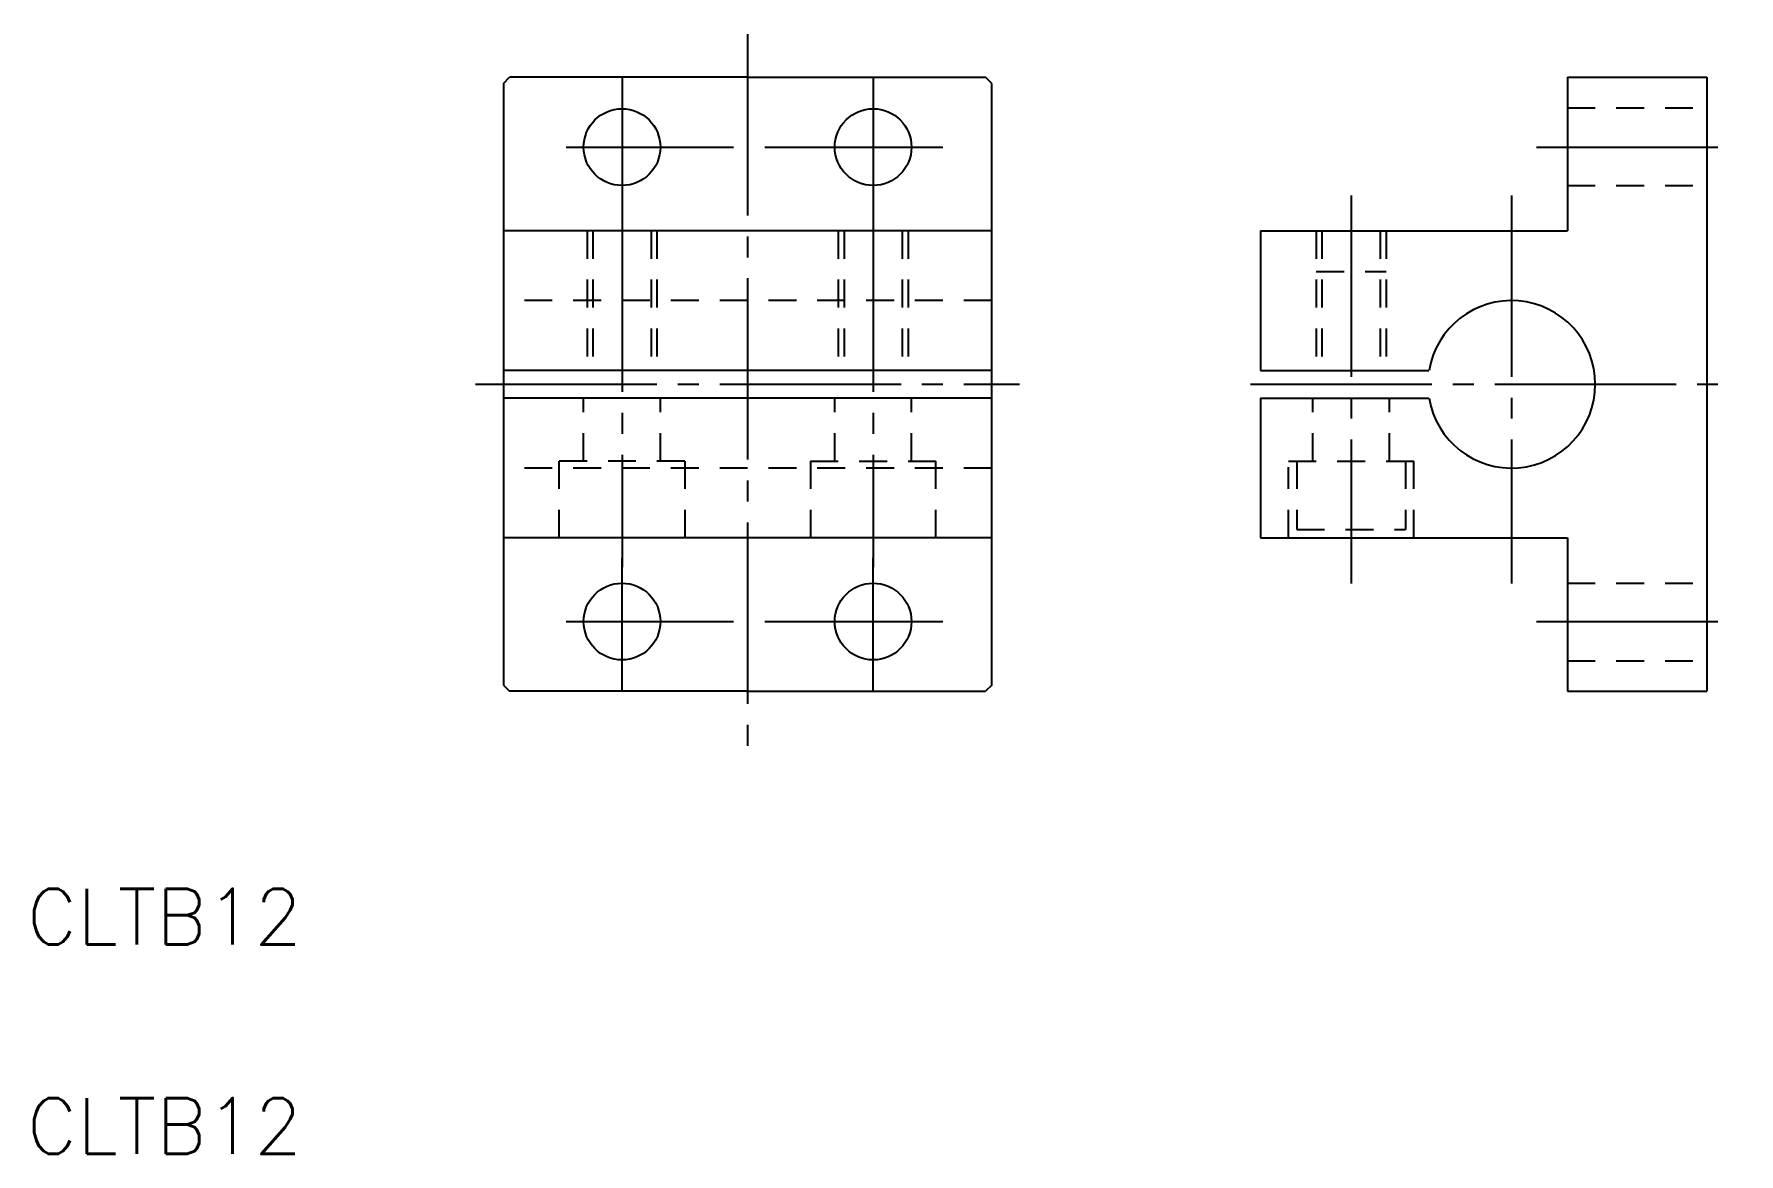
# Model space of a CAD drawing. Extents: x 2554 to 2676, y 172 to 252.
import ezdxf

# ---------------------------------------------------------------- set-up
doc = ezdxf.new("R2010")
doc.units = 0
doc.linetypes.add('CENTER', pattern=[17.5, 13, -1.5, 1.5, -1.5])
doc.linetypes.add('DASHED', pattern=[3.5, 2, -1.5])
doc.layers.get('0').update_dxf_attribs({"linetype": 'CONTINUOUS'})
doc.layers.add('CENTER', color=1, linetype='CENTER')
doc.styles.get("Standard").update_dxf_attribs({"font": 'txt.shx'})

msp = doc.modelspace()

# ---------------------------------------------------------------- linework, layer by layer
at = {"color": 7, "linetype": 'CONTINUOUS'}
for p, q in [((2587.51, 248.75), (2587.95, 249.19)), ((2587.51, 248.75), (2587.51, 205.64)), ((2605.01, 249.19), (2587.95, 249.19)), ((2605.01, 249.19), (2622.07, 249.19)), ((2622.51, 248.75), (2622.07, 249.19)), ((2622.51, 205.64), (2622.51, 248.75)), ((2663.77, 249.19), (2673.77, 249.19)), ((2663.77, 249.19), (2663.77, 238.19)), ((2673.77, 249.19), (2673.77, 205.19)), ((2622.51, 238.19), (2587.51, 238.19)), ((2641.77, 238.19), (2641.77, 228.19)), ((2641.77, 238.19), (2663.77, 238.19)), ((2622.51, 228.19), (2587.51, 228.19)), ((2641.77, 228.19), (2653.85, 228.19)), ((2622.51, 226.19), (2587.51, 226.19)), ((2641.77, 226.19), (2653.85, 226.19)), ((2641.77, 226.19), (2641.77, 216.19)), ((2622.51, 216.19), (2587.51, 216.19)), ((2641.77, 216.19), (2663.77, 216.19)), ((2663.77, 216.19), (2663.77, 205.19)), ((2587.51, 205.64), (2587.95, 205.19)), ((2622.51, 205.64), (2622.07, 205.19)), ((2605.08, 205.19), (2587.95, 205.19)), ((2604.94, 205.19), (2622.07, 205.19)), ((2663.77, 205.19), (2673.77, 205.19))]:
    msp.add_line(p, q, dxfattribs=at)
at = {"color": 3, "linetype": 'DASHED'}
for p, q in [((2663.77, 247.01), (2673.77, 247.01)), ((2663.77, 241.44), (2673.77, 241.44)), ((2593.51, 238.19), (2593.51, 228.19)), ((2593.93, 238.19), (2593.93, 228.19)), ((2598.09, 238.19), (2598.09, 228.19)), ((2598.51, 238.19), (2598.51, 228.19)), ((2611.51, 238.19), (2611.51, 228.19)), ((2611.93, 238.19), (2611.93, 228.19)), ((2616.09, 238.19), (2616.09, 228.19)), ((2616.51, 238.19), (2616.51, 228.19)), ((2645.77, 238.19), (2645.77, 228.19)), ((2646.18, 238.19), (2646.18, 228.19)), ((2650.35, 238.19), (2650.35, 228.19)), ((2650.77, 238.19), (2650.77, 228.19)), ((2645.77, 235.28), (2650.77, 235.28)), ((2622.51, 233.19), (2587.51, 233.19)), ((2593.26, 221.69), (2593.26, 226.19)), ((2598.76, 221.69), (2598.76, 226.19)), ((2611.26, 221.69), (2611.26, 226.19)), ((2616.76, 221.69), (2616.76, 226.19)), ((2645.52, 221.69), (2645.52, 226.19)), ((2651.02, 221.69), (2651.02, 226.19)), ((2622.51, 221.19), (2587.51, 221.19)), ((2600.51, 221.69), (2591.51, 221.69)), ((2591.51, 216.19), (2591.51, 221.69)), ((2600.51, 221.69), (2600.51, 216.19)), ((2609.51, 221.69), (2618.51, 221.69)), ((2609.51, 221.69), (2609.51, 216.19)), ((2618.51, 216.19), (2618.51, 221.69)), ((2643.77, 221.69), (2652.77, 221.69)), ((2643.77, 216.19), (2643.77, 221.25)), ((2644.37, 221.69), (2644.37, 216.79)), ((2652.17, 221.69), (2652.17, 216.79)), ((2652.77, 216.19), (2652.77, 221.69)), ((2644.37, 216.79), (2652.17, 216.79)), ((2663.77, 212.94), (2673.77, 212.94)), ((2663.77, 207.37), (2673.77, 207.37))]:
    msp.add_line(p, q, dxfattribs=at)
at = {"color": 7, "linetype": 'CONTINUOUS'}
for centre in [(2596.01, 244.19), (2614.01, 244.19), (2596.01, 210.19), (2614.01, 210.19)]:
    msp.add_circle(centre, 2.75, dxfattribs=at)
msp.add_arc((2659.77, 227.19), 6, 189.5941, 170.4059, dxfattribs=at)
at = {"layer": 'CENTER', "color": 1, "linetype": 'CENTER'}
for p, q in [((2605.01, 252.29), (2605.01, 199.81)), ((2596.01, 249.19), (2596.01, 239.64)), ((2614.01, 249.19), (2614.01, 239.64)), ((2592.01, 244.19), (2604.01, 244.19)), ((2606.24, 244.19), (2619.01, 244.19)), ((2661.56, 244.19), (2675.34, 244.19)), ((2648.27, 240.73), (2648.27, 212.91)), ((2659.77, 240.73), (2659.77, 212.91)), ((2596.01, 239.64), (2596.01, 214.08)), ((2614.01, 239.64), (2614.01, 214.08)), ((2585.51, 227.19), (2624.51, 227.19)), ((2641.06, 227.19), (2676.06, 227.19)), ((2596.01, 205.19), (2596.01, 214.75)), ((2614.01, 205.19), (2614.01, 214.75)), ((2592.01, 210.19), (2604.01, 210.19)), ((2606.24, 210.19), (2619.01, 210.19)), ((2661.56, 210.19), (2675.34, 210.19))]:
    msp.add_line(p, q, dxfattribs=at)

# ---------------------------------------------------------------- texts
at = {"color": 7, "linetype": 'CONTINUOUS'}
for p in [(2553.36, 187.04), (2553.36, 172.04)]:
    msp.add_text('CLTB12', height=4, dxfattribs=at).set_placement(p)

doc.saveas('drawing.dxf')
